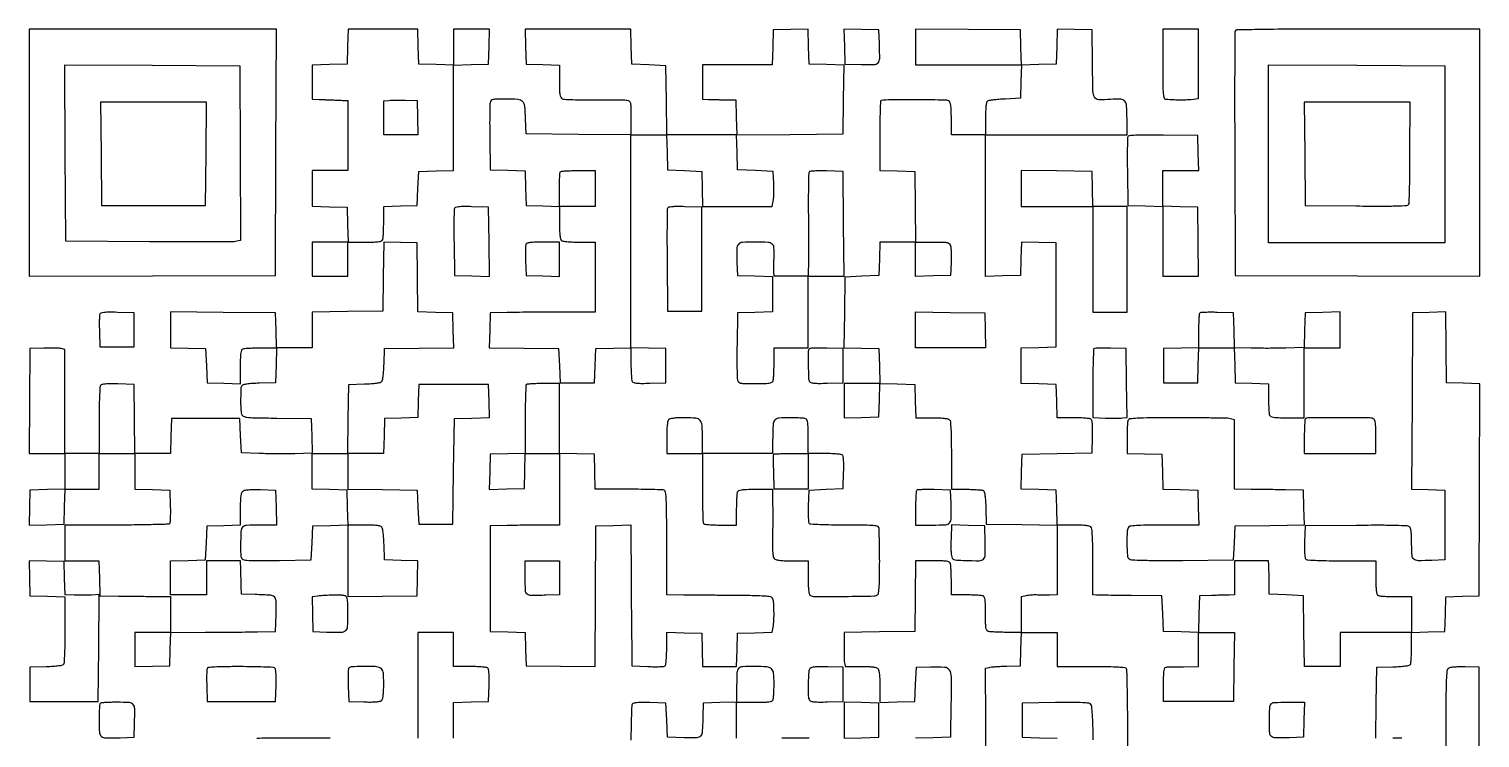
# Model space of a CAD drawing. Extents: x 179 to 1071, y 112 to 1107.
# Drawn here: x 179 to 1071, y 671 to 1107 of the extents above; entities that cross this region are included whole.
import ezdxf

# ---------------------------------------------------------------- set-up
doc = ezdxf.new("R2010")
doc.units = 0

msp = doc.modelspace()

# ---------------------------------------------------------------- linework, layer by layer
for points in [[(179, 1030.993714), (179, 954.987428), (254.75, 955.243714), (330.5, 955.5), (330.756286, 1031.25), (331.012572, 1107), (255.006286, 1107), (179, 1107)], [(223.235953, 1030.25), (223.5, 998.5), (255.5, 998.5), (287.5, 998.5), (287.764047, 1030.25), (288.028094, 1062), (255.5, 1062), (222.971906, 1062)], [(789, 1009.019502), (789, 998), (811, 998), (833, 998), (833, 965.5), (833, 933), (843.5, 933), (854, 933), (854, 965.5), (854, 998), (843.533832, 998), (833.067663, 998), (832.783832, 1008.75), (832.5, 1019.5), (810.75, 1019.769502), (789, 1020.039005)], [(766.783832, 921.75), (767.067663, 911), (745.533832, 911), (724, 911), (724, 922.019888), (724, 933.039775), (745.25, 932.769888), (766.5, 932.5)]]:
    msp.add_lwpolyline(points, close=True)
for points in [[(374.783832, 1096.25), (374.5, 1085.5), (363.75, 1085.216168), (353, 1084.932337), (353, 1074.466168), (353, 1064), (357.25, 1063.788296, 0.001158), (359.167431, 1063.697233, 0.000711), (361.426562, 1063.598404, 0.000713), (363.661971, 1063.50699, 0.001274), (365.5, 1063.439142, -0.001185), (367.232676, 1063.375491, -0.000899), (369.132812, 1063.297757, -0.000908), (370.915713, 1063.218363, -0.00212), (372.25, 1063.150846), (375, 1063), (375, 1041.5), (375, 1020), (364, 1020), (353, 1020), (353, 1009.033832), (353, 998.067663), (363.75, 997.783832), (374.5, 997.5), (374.783832, 986.75), (375.067663, 976), (364.033832, 976), (353, 976), (353, 965.5), (353, 955), (364, 955), (375, 955), (375, 965.5), (375, 976), (385.393011, 976, 0.005351), (390.960143, 976.059586, 0.030363), (393.913621, 976.30265, 0.063068), (395.601595, 976.76761, 0.205218), (396.393011, 977.581787, 0.071958), (396.632084, 978.637304, 0.005943), (396.821697, 981.455249, 0.007853), (396.955693, 984.837646, 0.005972), (397, 988.546804), (397, 997.930034), (407.25, 998.215017), (417.5, 998.5), (418, 1009), (418.5, 1019.5), (429.25, 1019.783832), (440, 1020.067663), (440, 1052.5), (440, 1084.932337), (450.75, 1085.216168), (461.5, 1085.5), (461.783832, 1096.25), (462.067663, 1107), (451.033832, 1107), (440, 1107), (440, 1095.966168), (440, 1084.932337), (429.25, 1085.216168), (418.5, 1085.5), (418.216168, 1096.25), (417.932337, 1107), (396.5, 1107), (375.067663, 1107)], [(484.216168, 1096.25), (484.5, 1085.5), (494.75, 1085.215017), (505, 1084.930034), (505, 1075.000201, 0.00549), (505.060435, 1069.496378, 0.03469), (505.315924, 1066.706199, 0.077033), (505.835036, 1065.109994, 0.161879), (506.75, 1064.201893, 0.103452), (508.055221, 1063.862365, 0.00367), (513.273438, 1063.648394, 0.006649), (519.476307, 1063.522186, 0.004592), (526.5, 1063.537202, -0.002599), (533.55924, 1063.580421, -0.003627), (539.873438, 1063.540447, -0.002215), (545.183195, 1063.444781, -0.046852), (546.75, 1063.262085, -0.138406), (548.014453, 1062.596094, -0.152952), (548.684436, 1061.390978, -0.047331), (548.951783, 1058.953745, -0.003666), (549, 1052.377739), (549, 1041.972294), (516.75, 1042.236147), (484.5, 1042.5), (484.224459, 1052, 0.018361), (483.726425, 1059.567879, 0.176607), (482.339626, 1062.423872, 0.175888), (479.437302, 1063.723213, 0.018181), (471.827922, 1064, 0.00489), (466.395018, 1063.946861, 0.054246), (464.245166, 1063.670284, 0.154629), (463.138623, 1063.002225, 0.120555), (462.485341, 1061.75, 0.054895), (462.275402, 1060.159317, 0.002293), (462.178292, 1054.432812, 0.003942), (462.14779, 1047.634166, 0.002788), (462.216289, 1040), (462.5, 1020.5), (473.216508, 1020.216508), (483.933016, 1019.933016), (484.216508, 1009.216508), (484.5, 998.5), (494.75, 998.215017), (505, 997.930034), (505, 988.165017, 0.00874), (505.074375, 983.910654, 0.018513), (505.311444, 980.622935, 0.019392), (505.672291, 978.199003, 0.150838), (506.2, 977.2, 0.150969), (507.200304, 976.671932, 0.019349), (509.630442, 976.311224, 0.018472), (512.928253, 976.074295, 0.008695), (517.2, 976), (527, 976), (527, 954.5), (527, 933), (505.25, 932.953106, 0.000728), (496.152804, 932.920247, 0.000671), (486.804688, 932.860325, 0.000669), (478.473701, 932.78459, 0.002228), (473, 932.703106), (462.5, 932.5), (462.216371, 921.769986), (461.932742, 911.039971), (483.216371, 910.769986), (504.5, 910.5), (505, 900), (505.5, 889.5), (516, 889.5), (526.5, 889.5), (527, 900), (527.5, 910.5), (538.25, 910.783832), (549, 911.067663), (549.015313, 901.283832, 0.007729), (549.080711, 897.442256, 0.010646), (549.266219, 893.995583, 0.007548), (549.524324, 891.140491, 0.11554), (549.847958, 890.211769, 0.19692), (550.705135, 889.604266, 0.033714), (552.717063, 889.278982, 0.023663), (555.804805, 889.138177, 0.006827), (560.582645, 889.211769), (570.5, 889.5), (570.5, 900), (570.5, 910.5), (559.75, 910.783832), (549, 911.067663), (549, 976.533832), (549, 1042), (559.966168, 1042), (570.932337, 1042), (571.216168, 1031.25), (571.5, 1020.5), (582, 1020), (592.5, 1019.5), (592.783832, 1008.75), (593.067663, 998), (614.488519, 998), (635.909374, 998), (636.511177, 1001.25, 0.030569), (636.724159, 1002.987404, 0.008349), (636.846169, 1005.748438, 0.00841), (636.879612, 1008.890231, 0.008667), (636.80649, 1012), (636.5, 1019.5), (625.5, 1020), (614.5, 1020.5), (614.216307, 1031.236293), (613.932615, 1041.972585), (646.716307, 1042.236293), (679.5, 1042.5), (679.769789, 1063.715968), (680.039577, 1084.931935), (669.269789, 1085.215968), (658.5, 1085.5), (658.215829, 1096.283485), (657.931657, 1107.06697), (647.215829, 1106.783485), (636.5, 1106.5), (636.216168, 1095.75), (635.932337, 1085), (614.466168, 1085), (593, 1085), (593, 1074.5), (593, 1064), (596.75, 1063.810605, 0.004786), (598.633189, 1063.733556, 0.001734), (601.307812, 1063.659042, 0.001719), (604.236536, 1063.597683, 0.002047), (607, 1063.560605), (613.5, 1063.5), (613.783832, 1052.75), (614.067663, 1042), (592.553719, 1042), (571.039775, 1042), (570.769888, 1063.25), (570.5, 1084.5), (560, 1085), (549.5, 1085.5), (549.216168, 1096.25), (548.932337, 1107), (516.432337, 1107), (483.932337, 1107)], [(680.215822, 1096.284178), (680.5, 1085.5), (690.722245, 1085.215323, 0.013848), (698.5543, 1085.214168, 0.210395), (700.951391, 1086.349379, 0.179386), (701.934656, 1088.971409, 0.009619), (701.795054, 1098), (701.5, 1106.5), (690.715822, 1106.784178), (679.931643, 1107.068357)], [(876, 1085.5, 0.001685), (876.043736, 1072.520852, 0.018523), (876.271574, 1067.32013, 0.049893), (876.750669, 1064.695122, 0.317698), (877.75, 1063.894672, 0.003839), (883.047828, 1063.616612, 0.009606), (886.919336, 1063.51768, 0.012434), (890.125798, 1063.577104, 0.01335), (893.25, 1063.796454), (898, 1064.257661), (898, 1085.628831), (898, 1107), (887, 1107), (876, 1107)], [(920.460009, 1105.75, 0.090591), (920.266358, 1104.709509, 0.000109), (920.198937, 1082.982812, 0.000984), (920.176611, 1058.652573, 0.000605), (920.241394, 1030), (920.5, 955.5), (995.75, 955.243674), (1071, 954.987348), (1071, 1030.993674), (1071, 1107), (995.968615, 1107, 0.000668), (957.448289, 1106.948566, 0.003471), (936.19131, 1106.744245, 0.001205), (921.475143, 1106.465155, 0.305157)], [(308.758677, 1030.77123), (309.017354, 977.04246), (306.758677, 976.494347, -0.057902), (304.987826, 976.276519, -0.000418), (290.035361, 976.188577, -0.001589), (272.903102, 976.156579, -0.001017), (253, 976.223117), (201.5, 976.5), (201.241383, 1030.758691), (200.982767, 1085.017383), (254.741383, 1084.758691), (308.5, 1084.5)], [(1049.5, 1030), (1049.5, 975.5), (995.211905, 975.5), (940.92381, 975.5), (940.942857, 1025.75, -0.000032), (940.951538, 1045.331386, -0.000047), (940.961905, 1062.563467, -0.000022), (940.972765, 1077.239555, -0.00086), (940.980952, 1080.508612), (941, 1085.017225), (995.25, 1084.758612), (1049.5, 1084.5)], [(417.783832, 1052.545033), (418.067663, 1042), (407.533832, 1042), (397, 1042), (397, 1052.436642), (397, 1062.873283), (400.25, 1063.20035, -0.01739), (401.95936, 1063.31251, -0.005043), (404.601562, 1063.367105, -0.005063), (407.581647, 1063.368441, -0.005388), (410.5, 1063.308742), (417.5, 1063.090066)], [(963.235953, 1030.25), (963.5, 998.5), (994.93202, 998.235498, 0.001697), (1010.901959, 998.155315, 0.00816), (1019.995146, 998.288929, 0.006635), (1026.009704, 998.555446, 0.241447), (1027.166708, 999.235498, 0.134731), (1027.492293, 1000.296498, 0.001088), (1027.738089, 1009.161365, 0.003824), (1027.920853, 1019.372002, 0.002438), (1027.984687, 1031.25), (1028, 1062), (995.485953, 1062), (962.971906, 1062)], [(854.454858, 1040.742956, 0.087881), (854.260667, 1039.739166, 0.001348), (854.183093, 1033.813037, 0.003566), (854.160589, 1026.912957, 0.002346), (854.228584, 1018.973), (854.5, 998.5), (865.25, 998.216168), (876, 997.932337), (876, 976.466168), (876, 955), (887.019888, 955), (898.039775, 955), (897.769888, 976.25), (897.5, 997.5), (886.75, 997.783832), (876, 998.067663), (876, 1009.033832), (876, 1020), (887.033832, 1020), (898.067663, 1020), (897.783832, 1030.75), (897.5, 1041.5), (876.226273, 1041.769957, 0.002501), (865.336158, 1041.853677, 0.012456), (859.223537, 1041.717798, 0.013846), (855.348653, 1041.427307, 0.282653)], [(527, 1009), (527, 998), (516, 998), (505, 998), (505, 1008.333333, -0.006022), (505.048276, 1012.341612, -0.009111), (505.195833, 1015.827083, -0.004516), (505.399803, 1018.754503, -0.178563), (505.666667, 1019.333333, -0.178563), (506.245497, 1019.600197, -0.004516), (509.172917, 1019.804167, -0.009111), (512.658388, 1019.951724, -0.006022), (516.666667, 1020), (527, 1020)], [(658.557481, 1019.093006, 0.132254), (658.315593, 1018.284173, 0.001291), (658.1619, 1012.144785, 0.00415), (658.061471, 1005.046904, 0.002664), (658.057171, 996.808907, -0.000531), (658.090514, 987.89892, -0.000491), (658.10605, 978.748554, -0.000489), (658.103911, 970.597494, -0.001636), (658.079781, 965.25), (658, 955), (647.5, 955), (637, 955), (636.9181, 957.75, -0.00733), (636.896396, 959.18603, -0.002185), (636.904983, 961.378505, -0.002191), (636.936179, 963.841122, -0.002367), (636.988454, 966.240655, 0.018919), (636.916475, 972.600715, 0.207795), (635.811331, 974.83744, 0.165863), (633.290802, 975.824917, 0.011166), (625.451664, 976, 0.01303), (617.501407, 975.792785, 0.199089), (615.070855, 974.633182, 0.183629), (614.071373, 972.051607, 0.01081), (614.203496, 963.496645), (614.5, 955.5), (625.25, 955.216168), (636, 954.932337), (636, 944), (636, 933.067663), (625.25, 932.783832), (614.5, 932.5), (614.231903, 913, 0.002705), (614.16825, 905.365834, 0.003824), (614.200346, 898.567187, 0.002222), (614.296653, 892.839863, 0.053323), (614.500955, 891.25, 0.135965), (615.198955, 889.986228, 0.149229), (616.424731, 889.317167, 0.04714), (618.8732, 889.048848, 0.003735), (625.412063, 889, 0.005366), (630.967894, 889.059622, 0.03041), (633.916669, 889.302747, 0.063152), (635.602227, 889.767789, 0.205067), (636.393011, 890.581787, 0.07203), (636.632106, 891.638111, 0.005915), (636.821697, 894.465525, 0.007831), (636.955695, 897.859224, 0.005951), (637, 901.581787), (637, 911), (647.5, 911), (658, 911), (658, 933), (658, 955), (669.013853, 955), (680.027706, 955), (679.763853, 987.25), (679.5, 1019.5), (669.330091, 1019.784099, 0.008454), (665.263187, 1019.828922, 0.014546), (661.877929, 1019.710472, 0.009718), (659.18241, 1019.484873, 0.232638)], [(440.460235, 996.75697, 0.087659), (440.263858, 995.744268, 0.00144), (440.184153, 989.962675, 0.003692), (440.160413, 983.220735, 0.002438), (440.22812, 975.47179), (440.5, 955.5), (451.269987, 955.215966), (462.039973, 954.931931), (461.769987, 976.215966), (461.5, 997.5), (451.232115, 997.785181, 0.006018), (446.152479, 997.865091, 0.02472), (443.077569, 997.724359, 0.038757), (441.174299, 997.392474, 0.2432)], [(571.467316, 996.775423, 0.089413), (571.270021, 995.738689, 0.000629), (571.194155, 986.757489, 0.002401), (571.169587, 976.462516, 0.001532), (571.235201, 964.490243), (571.5, 933.5), (582, 933.5), (592.5, 933.5), (592.5, 965.5), (592.5, 997.5), (582.232115, 997.785181, 0.0061), (577.194344, 997.863611, 0.024229), (574.104597, 997.72423, 0.036776), (572.174504, 997.398781, 0.24573)], [(396.769989, 954.784762), (396.5, 933.5), (374.75, 933.230498), (353, 932.960995), (353, 921.980498), (353, 911), (342.033832, 911), (331.067663, 911), (330.783832, 921.75), (330.5, 932.5), (298.25, 932.763853), (266, 933.027706), (266, 922.047685), (266, 911.067663), (276.75, 910.783832), (287.5, 910.5), (288, 900), (288.5, 889.5), (298.75, 889.215017), (309, 888.930034), (309, 899.358028, -0.005326), (309.059519, 904.945911, -0.030277), (309.302474, 907.908024, -0.062914), (309.767284, 909.600436, -0.205495), (310.581787, 910.393011, -0.0721), (311.638889, 910.632128, -0.005887), (314.475463, 910.821697, -0.007809), (317.880092, 910.955696, -0.00593), (321.615619, 911), (331.067663, 911), (330.783832, 900.25), (330.5, 889.5), (320.535034, 889.211195, 0.00836), (316.199826, 889.012968, 0.019108), (312.944063, 888.684251, 0.01918), (310.589, 888.262532, 0.199883), (309.800347, 887.711195, 0.132123), (309.204932, 885.80927, 0.007657), (309.04897, 879.659933, 0.011306), (309.124975, 873.612316, 0.056739), (309.62517, 870.269563, 0.211071), (310.679986, 868.959617, 0.09083), (312.8718, 868.291986, 0.024017), (317.459037, 867.986547, 0.001427), (331.361515, 867.769563), (352.5, 867.5), (352.783193, 856.812989), (353.066386, 846.125978), (342.283193, 845.812989, -0.005957), (337.359396, 845.728763, -0.003444), (331.436313, 845.738815, -0.003441), (325.492668, 845.830753, -0.005769), (320.5, 846), (309.5, 846.5), (309, 857), (308.5, 867.5), (287.5, 867.5), (266.5, 867.5), (266.216168, 856.75), (265.932337, 846), (254.986056, 846), (244.039775, 846), (243.769888, 867.25), (243.5, 888.5), (233.582645, 888.788231, 0.006827), (228.804805, 888.861823, 0.023663), (225.717063, 888.721018, 0.033714), (223.705135, 888.395734, 0.19692), (222.847958, 887.788231, 0.130032), (222.518912, 886.749447, 0.002378), (222.266219, 880.92998, 0.005709), (222.080348, 874.103782, 0.003762), (222.015313, 866.25), (222, 846), (211.5, 846), (201, 846), (200.935632, 856.25, -0.001293), (200.915801, 861.62008, -0.000379), (200.91293, 869.871562, -0.000381), (200.923804, 879.157349, -0.000408), (200.948738, 888.227659), (201.026212, 909.955317), (198.763106, 910.522712, 0.047859), (197.407587, 910.727587, 0.007266), (194.667912, 910.836763, 0.008082), (191.420258, 910.866427, 0.006917), (188, 910.795054), (179.5, 910.5), (179.236147, 878.25), (178.972294, 846), (189.986147, 846), (201, 846), (201, 835.033832), (201, 824.067663), (190.25, 823.783832), (179.5, 823.5), (179.215822, 812.715822), (178.931643, 801.931643), (189.715822, 802.215822), (200.5, 802.5), (200.783832, 813.25), (201.067663, 824), (211.533832, 824), (222, 824), (222, 835), (222, 846), (233, 846), (244, 846), (244, 835.033832), (244, 824.067663), (254.75, 823.783832), (265.5, 823.5), (265.788164, 813.588164, -0.008115), (265.837694, 809.729375, -0.011953), (265.745182, 806.341432, -0.007318), (265.560211, 803.536102, -0.178078), (265.237185, 802.837185, -0.191073), (264.446183, 802.495455, -0.000892), (255.332953, 802.236344, -0.003965), (244.911481, 802.041335, -0.002475), (232.699021, 801.970139), (201, 801.942236), (201, 790.971118), (201, 780), (211.466168, 780), (221.932337, 780), (222.216168, 769.25), (222.5, 758.5), (234, 758.344864, 0.000304), (239.148267, 758.278548, 0.000194), (245.132812, 758.207433, 0.000195), (250.998776, 758.1423, 0.000364), (255.75, 758.094864), (266, 758), (266, 747), (266, 736), (255, 736), (244, 736), (244, 725.466168), (244, 714.932337), (254.75, 715.216168), (265.5, 715.5), (265.784983, 725.75), (266.069966, 736), (287.284983, 736.072108, 0.000577), (296.213965, 736.112764, 0.000513), (305.499339, 736.17529, 0.000515), (313.852508, 736.248715, 0.001588), (319.5, 736.322108), (330.5, 736.5), (330.783553, 747.222527, 0.010992), (330.820152, 755.43543, 0.202285), (329.787687, 757.767985, 0.175254), (327.337791, 758.826727, 0.00786), (318, 759.24922), (309.5, 759.5), (309.395178, 764.5, 0.000547), (309.344591, 766.793283, 0.000309), (309.278501, 769.573437, 0.000308), (309.208383, 772.377327, 0.000507), (309.145178, 774.75), (309, 780), (298.5, 780), (288, 780), (288, 769.5), (288, 759), (277, 759), (266, 759), (266, 769.466168), (266, 779.932337), (276.75, 780.216168), (287.5, 780.5), (288, 791), (288.5, 801.5), (298.75, 801.784983), (309, 802.069966), (309, 811.912538, -0.007384), (309.070251, 816.669073, -0.024242), (309.315039, 819.800587, -0.035197), (309.72913, 821.876937, -0.153913), (310.399285, 822.916414, -0.132968), (311.486141, 823.412685, -0.020746), (313.849829, 823.703614, -0.018924), (317.042317, 823.84141, -0.009044), (321.149285, 823.788859), (330.5, 823.5), (330.783832, 812.75), (331.067663, 802), (320.650463, 802, 0.012906), (312.703906, 801.794849, 0.197159), (310.268413, 800.645453, 0.176557), (309.203455, 798.062128, 0.009962), (309.013655, 789.269052, 0.0054), (309.059862, 784.21455, 0.057555), (309.335936, 782.180872, 0.158541), (310.002132, 781.128531, 0.115604), (311.25, 780.507526, 0.05266), (312.839524, 780.305597, 0.002192), (318.567187, 780.209628, 0.003775), (325.365833, 780.17686, 0.00267), (333, 780.238474), (352.5, 780.5), (353, 791), (353.5, 801.5), (364.25, 801.783832), (375, 802.067663), (375, 780.0568), (375, 758.045937), (396.25, 758.272969), (417.5, 758.5), (417.783473, 769.214647), (418.066946, 779.929295), (407.783473, 780.214647), (397.5, 780.5), (397.209882, 789.945876, 0.010217), (397.019842, 793.65896, 0.013854), (396.687053, 797.000112, 0.010763), (396.277004, 799.740901, 0.131421), (395.837437, 800.695876, 0.163278), (394.856724, 801.303072, 0.027976), (392.668374, 801.689392, 0.021914), (389.481082, 801.92881, 0.007789), (384.911387, 802), (375.067663, 802), (374.783832, 812.75), (374.5, 823.5), (363.75, 823.783832), (353, 824.067663), (353, 835.033832), (353, 846), (364, 846), (375, 846), (375, 835.019888), (375, 824.039775), (396.25, 823.769888), (417.5, 823.5), (418, 813), (418.5, 802.5), (429, 802.5), (439.5, 802.5), (440, 835), (440.5, 867.5), (451.284606, 867.784183), (462.069211, 868.068365), (461.784606, 878.284183), (461.5, 888.5), (440, 888.5), (418.5, 888.5), (418.215399, 878.284601), (417.930798, 868.069202), (407.715399, 867.784601), (397.5, 867.5), (397.216168, 856.75), (396.932337, 846), (385.946281, 846), (374.960225, 846), (375.230112, 867.25), (375.5, 888.5), (385.156674, 888.785086, 0.008873), (389.395732, 888.98557, 0.019778), (392.606782, 889.322531, 0.021361), (394.933708, 889.76238, 0.163569), (395.866556, 890.33921, 0.13239), (396.294756, 891.274171, 0.010378), (396.695607, 894.010194, 0.013559), (397.021986, 897.343542, 0.009946), (397.209882, 901.054124), (397.5, 910.5), (418.783629, 910.769986), (440.067258, 911.039971), (439.783629, 921.769986), (439.5, 932.5), (428.76979, 932.783631), (418.03958, 933.067262), (417.76979, 954.283631), (417.5, 975.5), (407.269989, 975.784762), (397.039978, 976.069525)], [(484.42719, 974.670857, 0.080952), (484.238236, 973.761419, 0.005495), (484.152581, 971.111648, 0.007759), (484.13413, 967.934715, 0.005737), (484.208575, 964.420857), (484.5, 955.5), (494.75, 955.215017), (505, 954.930034), (505, 965.465017), (505, 976), (494.968615, 976, 0.006598), (490.101724, 975.935772, 0.024763), (487.056456, 975.704164, 0.036821), (485.136931, 975.316985, 0.237243)], [(745.527452, 973.746645, -0.047213), (745.730902, 972.414471, -0.007738), (745.839778, 969.806198, -0.008456), (745.868543, 966.723436, -0.00737), (745.796504, 963.496645), (745.5, 955.5), (734.75, 955.216168), (724, 954.932337), (724, 965.466168), (724, 976), (734.480948, 976, -0.003696), (741.090691, 975.951146, -0.046645), (743.565956, 975.682761, -0.147279), (744.810178, 975.013211, -0.135509)], [(222.442274, 931.710164, 0.081166), (222.248144, 930.773814, 0.005233), (222.158783, 927.980936, 0.007531), (222.137174, 924.634259, 0.005535), (222.210159, 920.924983), (222.5, 911.5), (233, 911.5), (243.5, 911.5), (243.5, 922), (243.5, 932.5), (233.232115, 932.785181, 0.005823), (228.049899, 932.868732, 0.025951), (225.012272, 932.724596, 0.043922), (223.172333, 932.376284, 0.236652)], [(898.699448, 932.366114, 0.177373), (898.4198, 931.763217, 0.004926), (898.205463, 928.846651, 0.00954), (898.050669, 925.364759, 0.006337), (898, 921.367165), (898, 911.067663), (887.25, 910.783832), (876.5, 910.5), (876.5, 900), (876.5, 889.5), (887, 889.5), (897.5, 889.5), (897.783832, 900.25), (898.067663, 911), (909, 911), (919.932337, 911), (920.216168, 900.25), (920.5, 889.5), (930.75, 889.215017), (941, 888.930034), (941, 880.046804, 0.006301), (941.044332, 876.529225, 0.008183), (941.178303, 873.308374, 0.00637), (941.368246, 870.625328, 0.070866), (941.606989, 869.581787, 0.205218), (942.398405, 868.76761, 0.063068), (944.086379, 868.30265, 0.030363), (947.039857, 868.059586, 0.005351), (952.606989, 868), (963, 868), (963, 889.5), (963, 911), (974, 911), (985, 911), (985, 922.033832), (985, 933.067663), (974.25, 932.783832), (963.5, 932.5), (963.216795, 921.811779), (962.93359, 911.123557), (951.716795, 910.811779, -0.004062), (946.679948, 910.712714, -0.002556), (940.793834, 910.674861, -0.002565), (935.002673, 910.696928, -0.0047), (930.283492, 910.783492), (920.066984, 911.066984), (919.783492, 921.783492), (919.5, 932.5), (909.449448, 932.782781, 0.006672), (905.547259, 932.840477, 0.010046), (902.145783, 932.777033, 0.005301), (899.300668, 932.636532, 0.183378)], [(658.699448, 910.366114, 0.196274), (658.044561, 908.807509, 0.004381), (658.033001, 900.511391, 0.005627), (658.184545, 892.374584, 0.13468), (658.847958, 890.211769, 0.19692), (659.705135, 889.604266, 0.033714), (661.717063, 889.278982, 0.023663), (664.804805, 889.138177, 0.006827), (669.582645, 889.211769), (679.5, 889.5), (679.5, 900), (679.5, 910.5), (669.449448, 910.782781, 0.006672), (665.547259, 910.840477, 0.010046), (662.145783, 910.777033, 0.005301), (659.300668, 910.636532, 0.183378)], [(833.700461, 910.367127, 0.188982), (833.416515, 909.717098, 0.001411), (833.20576, 903.775843, 0.005003), (833.050545, 896.918619, 0.003157), (833, 888.912337), (833, 868.158008), (840.75, 867.829004, 0.005597), (843.920188, 867.729959, 0.005898), (847.036993, 867.704266, 0.005662), (849.724103, 867.744241, 0.026336), (851.269549, 867.866369), (854.039098, 868.232737), (853.769549, 889.366369), (853.5, 910.5), (843.950461, 910.783794, 0.007041), (840.240283, 910.841782, 0.010544), (837.000338, 910.778463, 0.005798), (834.297812, 910.637197, 0.182377)], [(484.666667, 888.333333, 0.189529), (484.396208, 887.712394, 0.001281), (484.195833, 881.752646, 0.004764), (484.048097, 874.888437, 0.002998), (484, 866.867165), (484, 846.067663), (473.25, 845.783832), (462.5, 845.5), (462.215822, 834.715822), (461.931643, 823.931643), (472.715822, 824.215822), (483.5, 824.5), (483.783832, 835.25), (484.067663, 846), (494.533832, 846), (505, 846), (505, 824), (505, 802), (494.25, 801.953106, 0.001159), (489.373532, 801.920534, 0.000692), (483.573437, 801.860325, 0.000693), (477.797098, 801.784366, 0.001202), (473, 801.703106), (462.5, 801.5), (462.5, 769), (462.5, 736.5), (473.215387, 736.216519), (483.930773, 735.933039), (484.215387, 725.716519), (484.5, 715.5), (505.739362, 715.230143), (526.978725, 714.960287), (527.239362, 758.230143), (527.5, 801.5), (538.25, 801.783832), (549, 802.067663), (549.019918, 790.783832, 0.000829), (549.04152, 784.475044, 0.000173), (549.101572, 773.414626, 0.000182), (549.180376, 760.578688, 0.000172), (549.269918, 747.5), (549.5, 715.5), (559.304412, 715, 0.008932), (563.22402, 714.870256, 0.014266), (566.574366, 714.914837, 0.010353), (569.266559, 715.083429, 0.177964), (570.054412, 715.45, 0.166799), (570.42914, 716.220788, 0.008625), (570.722234, 719.009626, 0.012913), (570.931296, 722.397193, 0.008953), (571, 726.233832), (571, 736.067663), (581.75, 735.783832), (592.5, 735.5), (592.784983, 725.25), (593.069966, 715), (603.5, 715), (613.930034, 715), (614.215017, 725.25), (614.5, 735.5), (625.131526, 735.78263), (635.763052, 736.06526), (636.381526, 739.15763, 0.03879), (636.890891, 743.38711, 0.015634), (636.955214, 749.208188, 0.011224), (636.713502, 754.870535, 0.125347), (636.020791, 757, 0.214678), (634.771498, 757.825594, 0.021937), (631.162762, 758.250338, 0.014107), (625.103072, 758.523701, 0.002275), (613.286104, 758.66929, -0.000004), (604.193419, 758.740023, -0.000004), (594.888731, 758.81256, -0.000004), (586.623206, 758.877127, -0.000014), (581.25, 758.91929), (571, 759), (571, 790.893011, 0.001266), (570.953426, 809.287896, 0.010892), (570.732843, 817.501946, 0.016926), (570.344421, 822.20049, 0.278928), (569.418213, 823.393011, 0.08304), (568.220801, 823.636622, 0.001846), (562.313163, 823.821697, 0.004131), (555.37797, 823.956005, 0.002775), (547.452044, 824), (527.067663, 824), (526.783832, 834.75), (526.5, 845.5), (515.75, 845.783832), (505, 846.067663), (505, 867.533832), (505, 889), (495.166667, 889, 0.006327), (491.350087, 888.951706, 0.009526), (488.026042, 888.804167, 0.004912), (485.241448, 888.599886, 0.177413)], [(572.2, 866.8, 0.150969), (571.671932, 865.799696, 0.019349), (571.311224, 863.369558, 0.018472), (571.074295, 860.071747, 0.008695), (571, 855.8), (571, 846), (581.958582, 846), (592.917164, 846), (592.956261, 824.908263, 0.00248), (593.011793, 816.758188, 0.003878), (593.148767, 809.745422, 0.001142), (593.328608, 803.665101, 0.131175), (593.556696, 802.908263, 0.22907), (594.125273, 802.546344, 0.007554), (596.873305, 802.266802, 0.013031), (600.208632, 802.065747, 0.008537), (604.059017, 802), (614, 802), (614, 811.418213, -0.005951), (614.044305, 815.140776, -0.007831), (614.178303, 818.534475, -0.005915), (614.367894, 821.361889, -0.07203), (614.606989, 822.418213, -0.205218), (615.398405, 823.23239, -0.063068), (617.086379, 823.69735, -0.030363), (620.039857, 823.940414, -0.005351), (625.606989, 824), (636, 824), (636.140402, 813.75, -0.003002), (636.176308, 809.082827, -0.00176), (636.166083, 803.495502, -0.001759), (636.116522, 797.906733, -0.002994), (636.030666, 793.234687, 0.007717), (635.988777, 788.542985, 0.019222), (636.142909, 785.115965, 0.023202), (636.461925, 782.671672, 0.129859), (637.012709, 781.484687, 0.145624), (638.100276, 780.758299, 0.041722), (640.10106, 780.318764, 0.026187), (643.193351, 780.069327, 0.007032), (648.122445, 780), (658, 780), (658, 769.606989, 0.00574), (658.06139, 764.259739, 0.027485), (658.298738, 761.219739, 0.049924), (658.726166, 759.415707, 0.221516), (659.464247, 758.652093, 0.0926), (663.175287, 757.970143, 0.00227), (680.596336, 758.100427, 0.001387), (698.571533, 758.366357, 0.170411), (700.67769, 759.147469, 0.194138), (701.311884, 760.323496, 0.012505), (701.65314, 764.279341, 0.012118), (701.87051, 770.181907, 0.003211), (701.928548, 779.613052, 0.002686), (701.885977, 787.161854, 0.004012), (701.760389, 793.759279, 0.001746), (701.588426, 799.386579, 0.083283), (701.363403, 800.49537, 0.267005), (700.38039, 801.294453, 0.022953), (697.037084, 801.680017, 0.014879), (691.368559, 801.902126, 0.002352), (680.22446, 801.954545, -0.003911), (672.274322, 802.016727, -0.006123), (665.437651, 802.207432, -0.002097), (659.569611, 802.467715, -0.186332), (658.784563, 802.815437, -0.177272), (658.453305, 803.529235, -0.007622), (658.261207, 806.335043, -0.012222), (658.1639, 809.727848, -0.008324), (658.211836, 813.588164), (658.5, 823.5), (669, 824), (679.5, 824.5), (679.788231, 834.417355, 0.006827), (679.861823, 839.195195, 0.023663), (679.721018, 842.282937, 0.033714), (679.395734, 844.294865, 0.19692), (678.788231, 845.152042, 0.115445), (677.860149, 845.475649, 0.007585), (675.014355, 845.733781, 0.010675), (671.578609, 845.919286, 0.007755), (667.75, 845.984687), (658, 846), (658, 856.393011, 0.005351), (657.940414, 861.960143, 0.030363), (657.69735, 864.913621, 0.063068), (657.23239, 866.601595, 0.205218), (656.418213, 867.393011, 0.069666), (655.387512, 867.631409, 0.006839), (652.83856, 867.821697, 0.008541), (649.779332, 867.955641, 0.006668), (646.453396, 868, 0.018167), (640.174597, 867.771785, 0.163022), (637.666937, 866.723769, 0.188047), (636.483251, 864.450008, 0.025647), (636.172561, 859, -0.000758), (636.15547, 856.619824, -0.000578), (636.129791, 854.014063, -0.000585), (636.100048, 851.572304, -0.001376), (636.070705, 849.75), (636, 846), (614.5, 846), (593, 846), (593, 855.065741, 0.01396), (592.768858, 863.342794, 0.161759), (591.591884, 866.319093, 0.198237), (588.969528, 867.691261, 0.022674), (582.164816, 868, 0.010228), (578.406512, 867.923115, 0.019737), (575.407548, 867.681544, 0.020575), (573.159592, 867.316486, 0.146858)], [(854.590927, 866.376355, 0.072479), (854.358022, 865.343096, 0.00574), (854.173585, 862.532118, 0.007693), (854.043123, 859.158635, 0.005817), (854, 855.452044), (854, 846.067663), (864.75, 845.783832), (875.5, 845.5), (875.783492, 834.783492), (876.066984, 824.066984), (886.783492, 823.783492), (897.5, 823.5), (897.783832, 812.75), (898.067663, 802), (877.233832, 802, 0.003163), (867.423681, 801.93795, 0.01044), (860.961582, 801.721201, 0.009311), (856.462411, 801.392044, 0.175197), (855.2, 800.8, 0.186445), (854.115697, 798.350533, 0.013696), (853.960796, 790.866199, 0.013052), (854.206999, 783.362065, 0.207705), (855.331641, 781.139726, 0.164136), (856.731618, 780.600986, 0.003837), (863.88225, 780.355572, 0.006419), (873.653777, 780.220759, 0.002091), (888.081641, 780.267281), (919.5, 780.5), (920, 791), (920.5, 801.5), (941.783629, 801.769986), (963.067258, 802.039971), (962.783629, 812.769986), (962.5, 823.5), (951.5, 823.652492, 0.000324), (946.54442, 823.717978, 0.0002), (940.720313, 823.788832, 0.000201), (934.967406, 823.8542, 0.000362), (930.25, 823.902492), (920, 824), (920, 845.391592), (920, 866.783184), (917.596717, 867.38637, 0.055928), (915.810223, 867.627502, 0.001236), (907.085198, 867.801608, 0.002793), (896.8599, 867.923231, 0.001882), (885.187644, 867.95292, 0.001409), (868.177671, 867.884205, 0.011156), (860.304562, 867.654481, 0.016504), (855.737153, 867.267675, 0.278615)], [(963.666667, 867.333333, 0.178563), (963.399803, 866.754503, 0.004516), (963.195833, 863.827083, 0.009111), (963.048276, 860.341612, 0.006022), (963, 856.333333), (963, 846), (985, 846), (1007, 846), (1007, 856.393011, 0.005351), (1006.940414, 861.960143, 0.030363), (1006.69735, 864.913621, 0.063068), (1006.23239, 866.601595, 0.205218), (1005.418213, 867.393011, 0.090869), (1002.372195, 867.963567, 0.001339), (984.044861, 867.98644, 0.000701), (965.105342, 867.932822, 0.197813)], [(658, 835), (658, 824), (647.564338, 824), (637.128677, 824), (636.814338, 834.587487, -0.003785), (636.723929, 838.675605, -0.005961), (636.714733, 842.186075, -0.001928), (636.754496, 845.207851, -0.195794), (636.916667, 845.587487, -0.185667), (637.296938, 845.75423, -0.001932), (640.246354, 845.878824, -0.005857), (643.675744, 845.97021, -0.003732), (647.666667, 846), (658, 846)], [(724.699448, 823.366114, 0.177451), (724.419778, 822.762931, 0.004898), (724.205463, 819.836713, 0.009512), (724.050668, 816.343898, 0.006317), (724, 812.333333), (724, 802), (734.480948, 802, 0.01319), (742.50249, 802.211645, 0.203196), (744.933469, 803.397028, 0.179688), (745.928151, 806.034911, 0.009927), (745.795054, 815), (745.5, 823.5), (735.449448, 823.782781, 0.006672), (731.547259, 823.840477, 0.010046), (728.145783, 823.777033, 0.005301), (725.300668, 823.636532, 0.183378)], [(745.827219, 794.143037, 0.007067), (745.739188, 790.899211, 0.007417), (745.745049, 787.706043, 0.007155), (745.83039, 784.952042, 0.032568), (746.006991, 783.358906, 0.069546), (746.559955, 781.658337, 0.192829), (747.474572, 780.82895, 0.074642), (749.277934, 780.451024, 0.005119), (754.503635, 780.203496, 0.010514), (763.121015, 780.065027, 0.184247), (765.684047, 781.057265, 0.205543), (766.791314, 783.461552, 0.013497), (766.784677, 791.277755), (766.5, 801.5), (756.327219, 801.784131), (746.154438, 802.068261)], [(179.215822, 769.284178), (179.5, 758.5), (190.25, 758.216168), (201, 757.932337), (200.984687, 737.716168, -0.00355), (200.92312, 729.880734, -0.005416), (200.747767, 723.082711, -0.002145), (200.50991, 717.272033, -0.13097), (200.199653, 716.288805, -0.199883), (199.411, 715.737468, -0.01918), (197.055937, 715.315749, -0.019108), (193.800174, 714.987032, -0.00836), (189.464966, 714.788805), (179.5, 714.5), (179.5, 704), (179.5, 693.5), (200.5, 693.5), (221.5, 693.5), (221.763783, 726.342942), (222.027567, 759.185884), (217.263783, 758.963895, -0.006249), (215.030796, 758.887795, -0.003175), (212.220575, 758.845023, -0.003153), (209.320221, 758.837589, -0.004708), (206.784983, 758.870953), (201.069966, 759), (200.784983, 769.25), (200.5, 779.5), (189.715822, 779.784178), (178.931643, 780.068357)], [(505, 769.573474), (505, 759.146947), (496.75, 758.823474, -0.007435), (487.595333, 758.600788, -0.179328), (485.226319, 759.453303, -0.209949), (484.170121, 761.603492, -0.010677), (484, 769.569551), (484, 780), (494.5, 780), (505, 780)], [(356.216836, 758.274131), (352.933672, 757.868336), (353.216836, 747.184168), (353.5, 736.5), (362, 736.204946, 0.009877), (370.9578, 736.071064, 0.178526), (373.598328, 737.059359, 0.204134), (374.78628, 739.477762, 0.013466), (375, 747.412063, 0.005366), (374.940378, 752.967894, 0.03041), (374.697253, 755.916669, 0.063152), (374.232211, 757.602227, 0.205067), (373.418213, 758.393011, 0.08586), (371.419478, 758.788003, 0.00768), (366.283061, 758.831396, 0.01092), (360.81455, 758.674134, 0.018099)], [(919.769888, 714.75), (919.5, 693.5), (898, 693.5), (876.5, 693.5), (876.5, 704, -0.005001), (876.556017, 709.600724, -0.030039), (876.78892, 712.503494, -0.066821), (877.230626, 714.07762, -0.275213), (878, 714.63465, -0.015484), (878.992261, 714.692826, -0.001087), (881.776563, 714.763631, -0.001538), (885.097729, 714.830648, -0.001158), (888.75, 714.88465), (898, 715), (898, 725.5), (898, 736), (909.019888, 736), (920.039775, 736)], [(288.412208, 713.631813, 0.082255), (288.229244, 712.739615, 0.004814), (288.149951, 709.95792, 0.007183), (288.134956, 706.628658, 0.00522), (288.210159, 702.924983), (288.5, 693.5), (309.5, 693.5), (330.5, 693.5), (330.788231, 703.417355, 0.006898), (330.860488, 708.152301, 0.023169), (330.721449, 711.249244, 0.031953), (330.403603, 713.282358, 0.202257), (329.809716, 714.117602, 0.1274), (328.791933, 714.432595, 0.002321), (323.093118, 714.672453, 0.005588), (316.410744, 714.847879, 0.003684), (308.723535, 714.907076, 0.002855), (298.798192, 714.853695, 0.012904), (293.009146, 714.640005, 0.013753), (289.274063, 714.302155, 0.278556)], [(375.428774, 713.674983, 0.081654), (375.239658, 712.758353, 0.005045), (375.154817, 709.970602, 0.007376), (375.136178, 706.631743, 0.005394), (375.210159, 702.924983), (375.5, 693.5), (384.850715, 693.211141, 0.009044), (388.957683, 693.15859, 0.018924), (392.150171, 693.296386, 0.020746), (394.513859, 693.587315, 0.132968), (395.600715, 694.083586, 0.148718), (396.25924, 695.082596, 0.037155), (396.677605, 697.014608, 0.026068), (396.926906, 699.87786, 0.008682), (397, 704.087261, 0.006253), (396.937199, 709.108371, 0.042116), (396.666045, 711.581701, 0.094471), (396.08898, 713.019138, 0.128007), (395.065741, 713.964816, 0.111261), (391.670448, 714.903713, 0.015735), (384.374454, 715.025636, 0.01038), (376.916742, 714.760642, 0.295179)], [(659.233397, 713.833397, 0.184019), (658.303812, 711.759777, 0.009456), (658.015481, 704.284688, 0.01109), (658.034255, 696.889156, 0.135993), (658.847958, 694.211769, 0.19692), (659.705135, 693.604266, 0.033714), (661.717063, 693.278982, 0.023663), (664.804805, 693.138177, 0.006827), (669.582645, 693.211769), (679.5, 693.5), (679.5, 704), (679.5, 714.5), (669.983397, 714.783397, 0.008138), (665.607967, 714.842445, 0.021344), (662.471245, 714.699745, 0.026578), (660.271169, 714.386818, 0.148826)], [(1051.77821, 713.955715, 0.23695), (1050.732781, 712.321636, 0.015746), (1050.31788, 706.596257, 0.009157), (1050.086313, 696.323965, 0.000855), (1050.022593, 671.004287, 0.001494), (1050.0956, 637.532982, 0.066924), (1051.056246, 630.657337, 0.286759), (1054.186475, 627.800317, 0.054173), (1062.259538, 627.209712), (1070.5, 627.5), (1070.5, 671), (1070.5, 714.5), (1062, 714.739618, 0.011598), (1058.619187, 714.756485, 0.014585), (1055.491099, 714.608189, 0.012732), (1052.902627, 714.34324, 0.102574)], [(222.666667, 692.333333, 0.177367), (222.400127, 691.758713, 0.004928), (222.195833, 688.979555, 0.009542), (222.048294, 685.661661, 0.006339), (222, 681.852385, 0.015066), (222.225391, 674.374, 0.209042), (223.427349, 672.021828, 0.172284), (226.083534, 671.067202, 0.009626), (235, 671.204946), (243.5, 671.5), (243.795054, 680, 0.009626), (243.932798, 688.916466, 0.172284), (242.978172, 691.572651, 0.209042), (240.626, 692.774609, 0.015066), (233.147615, 693, 0.006339), (229.338339, 692.951706, 0.009542), (226.020445, 692.804167, 0.004928), (223.241287, 692.599873, 0.177367)], [(962.783832, 682.25), (962.5, 671.5), (954, 671.204946, -0.00849), (945.435741, 671.05319, -0.158272), (942.898528, 671.874899, -0.223033), (941.754361, 673.945746, -0.018799), (941.577129, 680.208407, -0.004918), (941.762177, 689.876229, -0.17148), (942.567264, 691.960385, -0.210715), (944.467684, 692.871733, -0.00795), (952.533832, 693), (963.067663, 693)]]:
    msp.add_lwpolyline(points, format="xyb", close=True)
for points in [[(1006.960995, 671), (1007.230498, 692.75), (1007.5, 714.5), (1017.464966, 714.788805, 0.00836), (1021.800174, 714.987032, 0.019108), (1025.055937, 715.315749, 0.01918), (1027.411, 715.737468, 0.199883), (1028.199653, 716.288805, 0.115711), (1028.504482, 717.162416, 0.007543), (1028.747767, 719.851123, 0.010646), (1028.922757, 723.096937, 0.007727), (1028.984687, 726.715017), (1029, 735.930034), (1039.25, 736.215017), (1049.5, 736.5), (1049.783481, 747.215387), (1050.066961, 757.930773), (1060.283481, 758.215387), (1070.5, 758.5), (1070.75723, 823.714937), (1071.014459, 888.929874), (1060.75723, 889.214937), (1050.5, 889.5), (1050.230401, 911.284767), (1049.960802, 933.069533), (1039.730401, 932.784767), (1029.5, 932.5), (1029.241404, 878.285078), (1028.982809, 824.070156), (1039.241404, 823.785078), (1049.5, 823.5), (1049.5, 802), (1049.5, 780.5), (1041.503355, 780.203496, -0.010302), (1033.027735, 780.063995, -0.171609), (1030.416421, 780.999636, -0.208477), (1029.229572, 783.30309, -0.016178), (1029, 790.396607, 0.008089), (1028.928189, 794.835391, 0.024363), (1028.683036, 797.852741, 0.033878), (1028.275595, 799.888671, 0.154416), (1027.630151, 800.891984, 0.163476), (1026.170164, 801.455973, 0.00448), (1019.260511, 801.702009, 0.006745), (1009.600368, 801.82899, 0.00202), (994.880151, 801.764429), (963.5, 801.5), (963.211769, 791.582645, 0.006827), (963.138177, 786.804805, 0.023663), (963.278982, 783.717063, 0.033714), (963.604266, 781.705135, 0.19692), (964.211769, 780.847958, 0.130355), (965.253347, 780.518755, 0.002279), (971.216895, 780.266219, 0.005584), (978.204518, 780.080339, 0.003672), (986.25, 780.015313), (1007, 780), (1007, 769.606989, 0.005351), (1007.059586, 764.039857, 0.030363), (1007.30265, 761.086379, 0.063068), (1007.76761, 759.398405, 0.205218), (1008.581787, 758.606989, 0.07203), (1009.638111, 758.367894, 0.005915), (1012.465525, 758.178303, 0.007831), (1015.859224, 758.044305, 0.005951), (1019.581787, 758), (1029, 758), (1029, 747), (1029, 736), (1007, 736), (985, 736), (985, 725.5), (985, 715), (974.019502, 715), (963.039005, 715), (962.769502, 736.75), (962.5, 758.5), (952, 759), (941.5, 759.5), (941.417596, 767, 0.001641), (941.373744, 770.073049, 0.001709), (941.310167, 773.104687, 0.001642), (941.237623, 775.725792, 0.007479), (941.167596, 777.25), (941, 780), (930.5, 780), (920, 780), (920, 769.5), (920, 759), (916.75, 758.938772, 0.001346), (915.015283, 758.901419, 0.000359), (912.251562, 758.832483, 0.000364), (909.109764, 758.749576, 0.000375), (906, 758.662918), (898.5, 758.448292), (898.216936, 747.19065), (897.933871, 735.933007), (887.216936, 736.216504), (876.5, 736.5), (876, 747.5), (875.5, 758.5), (856.5, 758.637094, -0.000472), (849.057465, 758.697826, -0.000665), (842.420312, 758.767083, -0.000384), (836.820041, 758.837276, -0.009209), (835.25, 758.887094), (833, 759), (833, 779.3, 0.003267), (832.937656, 788.840852, 0.010672), (832.720443, 795.15039, 0.009623), (832.390155, 799.545857, 0.174528), (831.8, 800.8, 0.150842), (830.800954, 801.32772, 0.01939), (828.376818, 801.688563, 0.018512), (825.088767, 801.925628, 0.008739), (820.833832, 802), (811.067663, 802), (810.783832, 812.75), (810.5, 823.5), (799.716515, 823.784171), (788.93303, 824.068343), (789.216515, 834.784171), (789.5, 845.5), (811, 846), (832.5, 846.5), (832.788231, 856.417355, 0.006827), (832.861823, 861.195195, 0.023663), (832.721018, 864.282937, 0.033714), (832.395734, 866.294865, 0.19692), (831.788231, 867.152042, 0.115346), (830.860815, 867.47562, 0.007623), (828.024632, 867.733781, 0.010706), (824.600185, 867.919284, 0.007783), (820.784983, 867.984687), (811.069966, 868), (810.784983, 878.25), (810.5, 888.5), (799.75, 888.783832), (789, 889.067663), (789, 900), (789, 910.932337), (799.75, 911.216168), (810.5, 911.5), (810.5, 943.5), (810.5, 975.5), (799.785353, 975.783473), (789.070705, 976.066946), (788.785353, 965.783473), (788.5, 955.5), (777.75, 955.216168), (767, 954.932337), (767, 998.466168), (767, 1042), (810.5, 1042), (854, 1042), (854, 1051.877555, 0.014432), (853.771356, 1059.797107, 0.163546), (852.618852, 1062.666368, 0.210984), (850.101526, 1063.878521, 0.026085), (843.866973, 1063.758369, -0.024932), (836.448224, 1063.59829, -0.273524), (834.027478, 1065.123629, -0.112769), (833.084942, 1068.815605, -0.003153), (832.769563, 1085.361515), (832.5, 1106.5), (821.784171, 1106.783485), (811.068343, 1107.06697), (810.784171, 1096.283485), (810.5, 1085.5), (799.784171, 1085.216515), (789.068343, 1084.93303), (788.784171, 1095.716515), (788.5, 1106.5), (756.25, 1106.763853), (724, 1107.027706), (724, 1096.013853), (724, 1085), (756.534983, 1085), (789.069966, 1085), (788.784983, 1074.75), (788.5, 1064.5), (779, 1064, 0.007232), (775.26997, 1063.749536, 0.009916), (771.923437, 1063.409226, 0.007017), (769.151308, 1063.032118, 0.106696), (768.25, 1062.690983, 0.19692), (767.669514, 1061.856029, 0.025729), (767.301781, 1059.677283, 0.021357), (767.069157, 1056.498597, 0.007587), (767, 1051.940983), (767, 1042), (756.5, 1042), (746, 1042), (746, 1051.964816, 0.005541), (745.938929, 1057.47596, 0.034305), (745.682525, 1060.293746, 0.07491), (745.163152, 1061.92147, 0.156507), (744.248095, 1062.867223, 0.121216), (742.289753, 1063.367565, 0.000845), (724.959618, 1063.492259, 0.002515), (708.894633, 1063.499875, 0.030578), (702.75, 1063.095636, 0.366288), (702.44478, 1062.762533, 0.001188), (702.220312, 1056.722406, 0.005419), (702.053932, 1049.771483, 0.003273), (702, 1041.533832), (702, 1020.067663), (712.75, 1019.783832), (723.5, 1019.5), (723.769502, 997.75), (724.039005, 976), (713.054485, 976), (702.069966, 976), (701.784983, 965.75), (701.5, 955.5), (691, 955), (680.5, 954.5), (680.230592, 932.784029), (679.961185, 911.068057), (690.730592, 910.784029), (701.5, 910.5), (701.783832, 899.75), (702.067663, 889), (691.033832, 889), (680, 889), (680, 878.466168), (680, 867.932337), (690.75, 868.216168), (701.5, 868.5), (701.785353, 878.783473), (702.070705, 889.066946), (712.785353, 888.783473), (723.5, 888.5), (723.784983, 878.25), (724.069966, 868), (733.834983, 868, -0.00874), (738.089346, 867.925625, -0.018513), (741.377065, 867.688556, -0.019392), (743.800997, 867.327709, -0.150838), (744.8, 866.8, -0.175156), (745.391927, 865.538104, -0.00933), (745.721154, 861.045513, -0.010454), (745.937931, 854.593081, -0.003169), (746, 844.8), (746, 824), (755.25, 823.984687, -0.007698), (758.881488, 823.922759, -0.010614), (762.138601, 823.747767, -0.007503), (764.836926, 823.50451, -0.115815), (765.711195, 823.199653, -0.199883), (766.262532, 822.411, -0.01918), (766.684251, 820.055937, -0.019108), (767.012968, 816.800174, -0.00836), (767.211195, 812.464966), (767.5, 802.5), (789.25, 802.230498), (811, 801.960995), (811, 780.480498), (811, 759), (806.25, 758.898683, -0.004403), (804.192897, 758.872923, -0.003346), (801.937899, 758.879631, -0.003382), (799.822757, 758.914387, -0.007897), (798.240721, 758.9761, 0.020192), (796.775518, 758.997207, 0.012595), (795.060331, 758.909375, 0.012635), (793.371145, 758.737122, 0.022332), (791.990721, 758.497962), (789, 757.841089), (789, 746.920545), (789, 736), (779.581787, 736, -0.005951), (775.859224, 736.044305, -0.007831), (772.465525, 736.178303, -0.005915), (769.638111, 736.367894, -0.07203), (768.581787, 736.606989, -0.204366), (767.768616, 737.394846, -0.063541), (767.303198, 739.06926, -0.030628), (767.059794, 741.996324, -0.005432), (767, 747.5, 0.005432), (766.940206, 753.003676, 0.030628), (766.696802, 755.93074, 0.063541), (766.231384, 757.605154, 0.204366), (765.418213, 758.393011, 0.070946), (764.373807, 758.631778, 0.006338), (761.68135, 758.821697, 0.008159), (758.449196, 758.955669, 0.006277), (754.918213, 759), (746, 759), (746, 767.918213, 0.006277), (745.955669, 771.449196, 0.008159), (745.821697, 774.68135, 0.006338), (745.631778, 777.373807, 0.070946), (745.393011, 778.418213, 0.205063), (744.602242, 779.232207, 0.063154), (742.916741, 779.697251, 0.030411), (739.968078, 779.940377, 0.005366), (734.412514, 780), (724.039005, 780), (723.769502, 758.25), (723.5, 736.5), (701.75, 736.230498), (680, 735.960995), (680, 725.480498, 0.006023), (680.060611, 720.448678, 0.023469), (680.281446, 717.344382, 0.034183), (680.642563, 715.428355, 0.326294), (681.25, 714.931729, 0.01441), (682.088167, 714.910146, 0.000891), (684.577099, 714.922233, 0.001321), (687.542647, 714.949758, 0.000979), (690.820975, 714.99527, -0.011128), (694.372164, 714.972485, -0.01976), (697.29094, 714.773153, -0.020842), (699.521941, 714.437386, -0.126079), (700.570975, 713.941096, -0.151307), (701.261372, 712.882105, -0.037351), (701.68404, 710.82591, -0.024828), (701.93022, 707.693169, -0.007194), (702, 702.843724), (702, 692.932337), (712.75, 693.216168), (723.5, 693.5), (724, 704), (724.5, 714.5), (733.243181, 714.788833, -0.02434), (741.857853, 714.654029, -0.255359), (744.736555, 712.831742, -0.125862), (745.831375, 708.649092, -0.004662), (745.770149, 692.204033), (745.5, 671.5), (734.75, 671.216168), (724, 670.932337)], [(440, 671), (440, 681.966168), (440, 692.932337), (450.75, 693.216168), (461.5, 693.5), (461.788231, 703.417355, 0.006827), (461.861823, 708.195195, 0.023663), (461.721018, 711.282937, 0.033714), (461.395734, 713.294865, 0.19692), (460.788231, 714.152042, 0.115445), (459.860149, 714.475649, 0.007585), (457.014355, 714.733781, 0.010675), (453.578609, 714.919286, 0.007755), (449.75, 714.984687), (440, 715), (440, 725.5), (440, 736), (429, 736), (418, 736), (418, 703.5), (418, 671)], [(767.5, 649.5), (767.236177, 681.727479), (766.972353, 713.954957), (769.236177, 714.476698, -0.033662), (770.59023, 714.694125, -0.005068), (773.331877, 714.918845, -0.005669), (776.579688, 715.114959, -0.00487), (780, 715.24922), (788.5, 715.5), (788.784983, 725.75), (789.069966, 736), (800.034983, 736), (811, 736), (811, 725.5), (811, 715), (832.031385, 715, -0.0027), (842.5126, 714.943402, -0.011995), (848.66819, 714.729174, -0.011859), (852.685826, 714.396994, -0.281657), (853.548643, 713.733834, -0.085765), (853.749645, 712.717737, -0.000562), (853.960159, 703.591228, -0.002222), (854.142963, 693.143348, -0.001415), (854.267258, 680.983834), (854.5, 649.5)], [(614, 671), (614, 682), (614, 693), (624.893011, 693, 0.005003), (630.756842, 693.058671, 0.029178), (633.833669, 693.300233, 0.06089), (635.585285, 693.763049, 0.209079), (636.393011, 694.581787, 0.069666), (636.631409, 695.612488, 0.006839), (636.821697, 698.16144, 0.008541), (636.955641, 701.220668, 0.006668), (637, 704.546604, 0.023249), (636.699574, 711.004175, 0.191039), (635.389634, 713.579723, 0.165657), (632.566723, 714.754727, 0.016525), (625.147529, 715, 0.012327), (617.538807, 714.812391, 0.190966), (615.203477, 713.750697, 0.182575), (614.175955, 711.357464, 0.011094), (614, 703.427994), (614, 693.069966), (603.75, 692.784983), (593.5, 692.5), (593.24922, 684, -0.007628), (592.832102, 674.685433, -0.170037), (591.801979, 672.227472, -0.207027), (589.525487, 671.186732, -0.012089), (581.722245, 671.215323), (571.5, 671.5), (571, 682), (570.5, 692.5), (560.582645, 692.788231, 0.006827), (555.804805, 692.861823, 0.023663), (552.717063, 692.721018, 0.033714), (550.705135, 692.395734, 0.19692), (549.847958, 691.788231, 0.130355), (549.518755, 690.746653, 0.002279), (549.266219, 684.783105, 0.005584), (549.080339, 677.795482, 0.003672), (549.015313, 669.75)], [(833.228743, 669.92315, 0.003752), (833.044012, 678.809871, 0.008857), (832.739309, 685.429058, 0.006101), (832.358777, 690.432003, 0.152314), (831.839811, 691.693016, 0.19257), (830.547285, 692.395087, 0.016899), (826.761193, 692.711251, 0.012999), (820.749471, 692.85268, 0.002654), (810.111068, 692.769866), (789.5, 692.5), (789.5, 682), (789.5, 671.5), (800.283485, 671.215829), (811.06697, 670.931657)], [(364.106989, 671, 0.0007), (332.556661, 670.95586, 0.006554), (318.97782, 670.739847, 0.007067)], [(658.616631, 671, 0.003145), (641.869781, 670.894653, 0.110592)], [(1022.952209, 670.940452, 0.005337), (1017.373509, 671)]]:
    msp.add_lwpolyline(points, format="xyb")
msp.add_lwpolyline([(679.93303, 670.931657), (690.716515, 671.215829), (701.5, 671.5), (701.5, 682), (701.5, 692.5), (690.75, 692.783832), (680, 693.067663), (680, 682.033832), (680, 671)])

doc.saveas('drawing.dxf')
